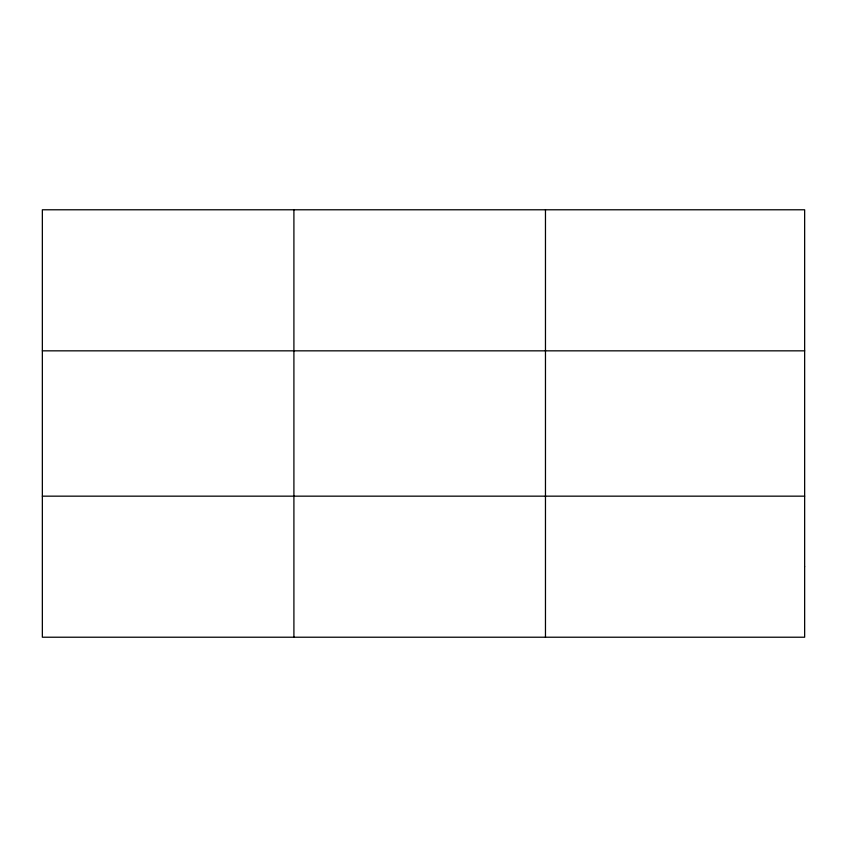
<?xml version="1.0" encoding="UTF-8"?>
<svg xmlns="http://www.w3.org/2000/svg" width="847" height="847" viewBox="0 0 847 847"><rect width="100%" height="100%" fill="white"/><g stroke="black" fill="none" stroke-linecap="round" stroke-linejoin="round"><path stroke-width="1.27" d="M293.909 637.219L293.909 209.781M545.468 637.219L545.468 209.781M42.35 350.838L804.65 350.838M42.35 496.162L804.65 496.162M804.65 566.696L804.65 637.219L42.35 637.219L42.35 209.781L804.65 209.781L804.65 566.696"/></g></svg>
